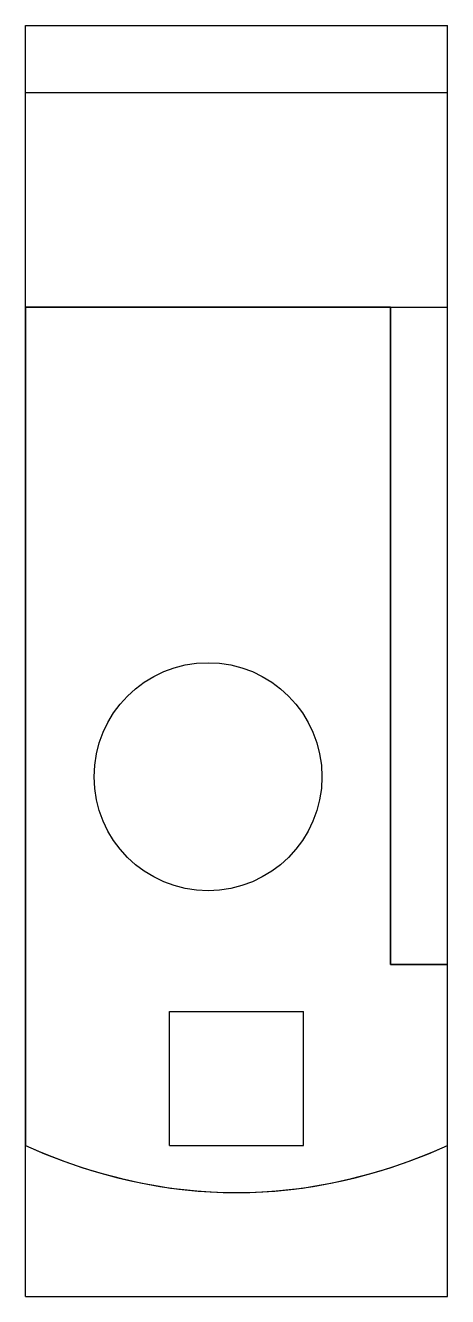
# Model space of a CAD drawing. Header units: millimetres. Extents: x -63 to 0, y -98 to 91.
import ezdxf

# ---------------------------------------------------------------- set-up
doc = ezdxf.new("R2010")
doc.units = ezdxf.units.MM

msp = doc.modelspace()

# ---------------------------------------------------------------- linework, layer by layer
at = {"color": 7, "linetype": 'Continuous', "lineweight": 25}
for p, q in [((-63, 91), (0, 91)), ((-63, -98.5), (-63, 91)), ((0, -98.5), (0, 91)), ((-63, 81), (0, 81)), ((-63, 49), (0, 49)), ((-8.5, 49), (-8.5, -49)), ((-8.5, -49), (0, -49)), ((-41.5, -56), (-21.5, -56)), ((-41.5, -76), (-41.5, -56)), ((-21.5, -76), (-21.5, -56)), ((-41.5, -76), (-21.5, -76)), ((-63, -98.5), (0, -98.5))]:
    msp.add_line(p, q, dxfattribs=at)
at = {"color": 7, "linetype": 'Continuous'}
for p, q in [((-8.5, 49), (-63, 49)), ((-63, 49), (-63, -76)), ((-8.5, -49), (-8.5, 49)), ((0, -49), (-8.5, -49)), ((0, -76), (0, -49)), ((-41.5, -76), (-41.5, -56)), ((-41.5, -56), (-21.5, -56)), ((-21.5, -76), (-21.5, -56)), ((-41.5, -76), (-21.5, -76))]:
    msp.add_line(p, q, dxfattribs=at)
at = {"color": 7, "linetype": 'Continuous', "flags": 128}
msp.add_lwpolyline([(-63, -76), (-60.14, -77.21), (-57.27, -78.31), (-54.41, -79.3), (-51.55, -80.17), (-48.68, -80.92), (-45.82, -81.55), (-42.95, -82.07), (-40.09, -82.48), (-37.23, -82.77), (-34.36, -82.94), (-31.5, -83), (-28.64, -82.94), (-25.77, -82.77), (-22.91, -82.48), (-20.05, -82.07), (-17.18, -81.55), (-14.32, -80.92), (-11.45, -80.17), (-8.59, -79.3), (-5.73, -78.31), (-2.86, -77.21), (0, -76)], dxfattribs=at)
at = {"color": 7, "linetype": 'Continuous'}
msp.add_circle((-35.75, -21), 17, dxfattribs=at)
at = {"color": 7, "linetype": 'Continuous', "lineweight": 25}
msp.add_circle((-35.75, -21), 17, dxfattribs=at)
msp.add_open_spline([(-63, -76), (-42, -85.33), (-21, -85.33), (0, -76)], degree=3, dxfattribs=at)

doc.saveas('drawing.dxf')
